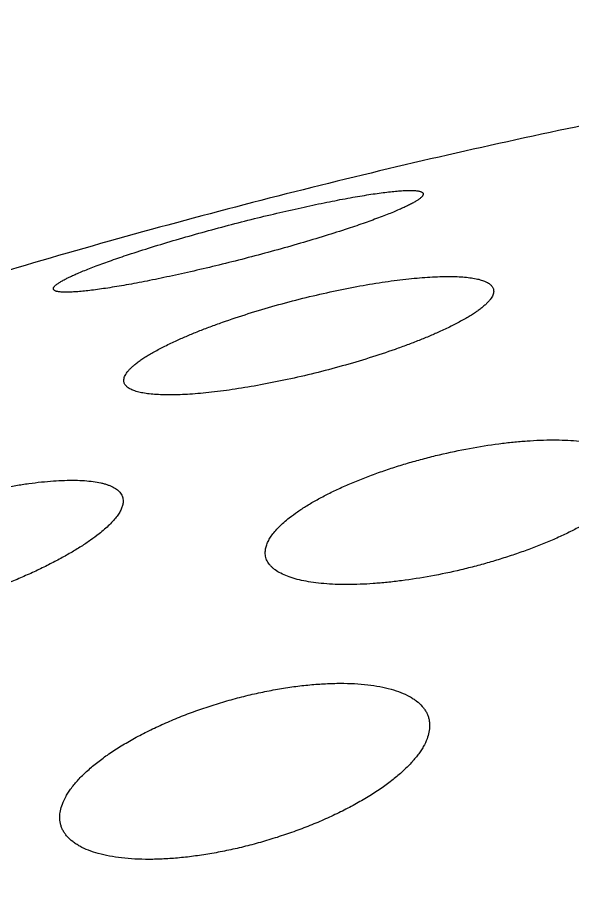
# Model space of a CAD drawing. Header units: millimetres. Extents: x 3 to 384, y 29 to 155.
# Drawn here: x 317.743 to 320.445, y 150.777 to 155.003 of the extents above; entities that cross this region are included whole.
import ezdxf

# ---------------------------------------------------------------- set-up
doc = ezdxf.new("R2010")
doc.units = ezdxf.units.MM

msp = doc.modelspace()

# ---------------------------------------------------------------- hatches: boundary and pattern name
at = {"linetype": 'Continuous'}
h = msp.add_hatch(dxfattribs=at)
h.set_pattern_fill('ANSI31', color=2, scale=25.4, angle=269, style=0, pattern_type=2)
h.set_pattern_definition([(314, (327.3098448189949, 89.65618529915673), (2.72128592394, 2.62791526994), [])])
edge = h.paths.add_edge_path()
edge.add_spline(control_points=[(286.3512302746149, 78.87529290365677), (286.3556702784349, 98.09171479839677), (295.6499220353349, 125.2939266702168), (309.2125119992549, 140.9210904526568), (314.1960029009349, 144.8978242009767)], knot_values=[0, 0, 0, 0, 0.6498342982, 1, 1, 1, 1], degree=3, periodic=0)
edge.add_line((314.1960029009349, 144.8978242009767), (314.1954164352549, 142.3595871006767))
edge.add_arc((344.2165874748349, 106.9301189401967), 46.43832388212, 130.2762844048, 131.7229171873)
edge.add_line((313.3105389111349, 141.5903856291768), (313.310181177535, 140.0421026983167))
edge.add_line((313.3101811775349, 140.0421026983167), (312.0167512447149, 139.7016534655768))
edge.add_line((312.0169112342349, 140.3940875112368), (312.0167512447149, 139.7016534655768))
edge.add_spline(control_points=[(312.0169112342349, 140.3940875112368), (308.4889074901549, 137.0127069613367), (300.9909120238949, 127.6552748761368), (293.1841643404949, 110.5522005479368), (290.2729416920349, 97.82591860659676), (289.604678073015, 93.52294207413675)], knot_values=[0, 0, 0, 0, 0.3587444354, 0.7903136537000001, 1, 1, 1, 1], degree=3, periodic=0)
edge.add_line((289.3692334511949, 79.66967444671673), (289.6046780730149, 93.52294207413672))
edge.add_line((288.4207181676349, 79.42001167705678), (289.3692334511949, 79.66967444671677))
edge.add_line((288.3609077665549, 81.19173414071673), (288.4207181676348, 79.42001167705675))
edge.add_line((288.3609077665549, 81.19173414071673), (287.3603820053548, 80.92838146955674))
edge.add_line((287.3603820053549, 80.92838146955677), (287.2997455581749, 79.12495567331678))
edge.add_line((286.3512302746149, 78.87529290365677), (287.2997455581749, 79.12495567331678))
edge = h.paths.add_edge_path()
edge.add_arc((340.9191449003149, 111.5684127852568), 42.71783938762, 124.5927343439, 126.102741237)
edge.add_line((316.6665461538949, 146.7340957151167), (316.6659847630949, 144.3043904856367))
edge.add_arc((340.9528330981149, 110.9616213191368), 41.25034857863999, 126.0695669992, 127.6638482441)
edge.add_line((315.7482982164549, 146.0827906473967), (315.7477282074349, 143.6157779487167))
edge = h.paths.add_edge_path()
edge.add_arc((338.7130581593349, 114.9237867704567), 38.70143922638, 120.3859161345, 121.9748942945)
edge.add_line((319.1370290412149, 148.3091201088768), (319.1364868553549, 145.9625255818567))
edge.add_arc((338.3975256992149, 114.6468764454368), 36.76489491558, 121.5940573355, 123.2897545789)
edge.add_line((318.2188032043149, 147.7534518907767), (318.2182545465349, 145.3788551312167))
edge = h.paths.add_edge_path()
edge.add_arc((337.0063034422948, 117.9959704762167), 35.18625483944, 115.9532860837, 117.6283033376)
edge.add_line((321.6074540724149, 149.6337322119967), (321.6069255263549, 147.3461696878167))
edge.add_arc((336.5084199524148, 117.8947804347567), 33.00664879988, 116.8380031372, 118.6389357178)
edge.add_line((320.6892495003949, 149.1700988568167), (320.6887165093349, 146.8633124645567))
edge = h.paths.add_edge_path()
edge.add_arc((335.7480931545549, 120.7497167619567), 32.15797176469999, 111.2786740981, 113.0451709999)
edge.add_line((324.0778229619949, 150.7153627868568), (324.0773028487349, 148.4643015688968))
edge.add_arc((335.1872892444149, 120.6830719650968), 29.92036958256, 111.7969548541, 113.7036531191)
edge.add_line((323.1596391011349, 150.3413705274767), (323.1591164351749, 148.0792683232167))
edge = h.paths.add_edge_path()
edge.add_arc((334.8829088168549, 123.1507716296368), 29.60513194786, 106.351620368, 108.2126702613)
edge.add_line((326.5481367335749, 151.5584362975567), (326.5476202423549, 149.3230517640168))
edge.add_arc((334.3361054502149, 122.9911583979367), 27.45959049346, 106.4772389859, 108.4859047786)
edge.add_line((325.6299732790749, 151.2727740748767), (325.6294559775949, 149.0338803179767))
edge = h.paths.add_edge_path()
edge.add_arc((334.3645722258949, 125.1027877306767), 27.5848922012, 101.1751064326, 103.1259498069)
edge.add_line((329.0183957783149, 152.1646552756167), (329.0178784742949, 149.9257615212567))
edge.add_arc((333.8221363638549, 124.9408547271368), 25.44261113398, 100.8843508391, 102.9978228718)
edge.add_line((328.1002526514349, 151.9669753788767), (328.0997361602149, 149.7315908453367))
edge = h.paths.add_edge_path()
edge.add_arc((334.1140277104749, 126.5810267503168), 26.0851043067, 95.7765175758, 97.80752802010001)
edge.add_line((331.4886000149349, 152.5336720102767), (331.4880773515149, 150.2715698060168))
edge.add_arc((333.5695476005549, 126.4960516853167), 23.86645722, 95.0033049876, 97.2201574549)
edge.add_line((330.5704772994949, 152.4243221502367), (330.5699571862349, 150.1732609297367))
edge = h.paths.add_edge_path()
edge.add_arc((334.0369718803349, 127.6248928363168), 25.03804997714, 90.17900187649998, 92.28054087999999)
edge.add_line((333.9587488312949, 152.6628206191367), (333.9582158427749, 150.3560342294167))
edge.add_arc((333.5112477400149, 127.4825188208367), 22.87788206228, 88.88053381959999, 91.1799885113)
edge.add_line((333.0406468270149, 152.6431118574367), (333.040118280955, 150.3555493307167))
edge = h.paths.add_edge_path()
edge.add_arc((334.0498466501149, 128.2115715410367), 24.45103124516, 84.4165008092, 86.57462038300001)
edge.add_line((336.4288409523149, 152.5465939376967), (336.4282922945349, 150.1719971755967))
edge.add_arc((333.5270828747149, 127.8745797740768), 22.48536944116, 82.58665657520001, 84.94012755920001)
edge.add_line((335.5107602129149, 152.6189200363767), (335.5102180270549, 150.2723255068167))
edge = h.paths.add_edge_path()
edge.add_arc((334.0600897944749, 128.3212917178367), 24.34086654042, 78.5336364849, 80.7306516629)
edge.add_line((338.8988743840949, 152.1763529763767), (338.8983043725349, 149.7093402751567))
edge.add_arc((333.4842588049149, 127.6511750316567), 22.71287175476, 76.2096998978, 78.58293867439998)
edge.add_line((337.9808157401549, 152.3443159221367), (337.9802543518949, 149.9146106926567))
edge = h.paths.add_edge_path()
edge.add_spline(control_points=[(340.4508109068349, 151.8084646900567), (345.4330702209349, 150.4548587485568), (358.9900881081149, 141.9659631254168), (368.2728993697349, 119.6534995944768), (368.2684593633749, 100.4370776971967)], knot_values=[0, 0, 0, 0, 0.3501657018, 1, 1, 1, 1], degree=3, periodic=0)
edge.add_line((367.3199440798149, 100.1874149249967), (368.2684593633749, 100.4370776971967))
edge.add_line((367.2601336787349, 101.9591373911967), (367.3199440798149, 100.1874149249968))
edge.add_line((367.2601336787349, 101.9591373911967), (366.2596079200749, 101.6957847200368))
edge.add_line((366.2596079200749, 101.6957847200368), (366.1989714728949, 99.89235892379678))
edge.add_line((365.2504561867948, 99.64269615159674), (366.1989714728949, 99.89235892379675))
edge.add_line((365.2504561867948, 99.64269615159674), (365.0213849812349, 113.3736965762567))
edge.add_spline(control_points=[(365.0213849812349, 113.3736965762567), (364.3550286253549, 117.3253820688568), (361.4493330956349, 128.5205680579168), (353.6495396960149, 141.5157778484968), (346.1549565571949, 146.9269490936967), (342.6280863135149, 148.4513860397367)], knot_values=[0, 0, 0, 0, 0.2096863463, 0.6412555646, 1, 1, 1, 1], degree=3, periodic=0)
edge.add_line((342.6280863135149, 148.4513860397367), (342.6279263265349, 147.7589519940768))
edge.add_line((342.6279263265349, 147.7589519940768), (341.3344963937149, 147.4185027613368))
edge.add_line((341.3348541273149, 148.9667856921967), (341.3344963937149, 147.4185027613367))
edge.add_arc((333.2466391734749, 126.8282749654967), 23.56974497878, 69.93042923109999, 72.2040214076)
edge.add_line((340.4508109068349, 151.8084646900567), (340.4502244411549, 149.2702275897567))

# ---------------------------------------------------------------- linework, layer by layer
at = {"color": 7, "linetype": 'Continuous'}
for points, knots in [([(323.8662947922149, 155.0032241349168), (323.4144541236349, 154.9559925631368), (322.5127821195149, 154.8430886233367), (321.1686581250149, 154.6191882786567), (319.8352490722549, 154.3417999713567), (318.5146585104949, 154.0121739503967), (317.2087973528549, 153.6317369566368), (315.9194186717749, 153.2020677753367), (314.6480972113749, 152.7248661287767), (313.3962298471949, 152.2019239742567), (312.1650356877949, 151.6350977977767), (310.9555612715949, 151.0262835823367), (309.7686865638149, 150.3773930843367), (308.6051392084149, 149.6903377655368), (307.4654875735749, 148.9669977263167), (305.9793434897349, 147.9572795273168), (304.1829945424349, 146.6135374827767), (302.1265452593549, 144.8837014987167), (300.1701268506349, 143.0499802817367), (298.6213544744749, 141.4440584465967), (297.4309470534149, 140.1183458960967), (296.2731133721349, 138.7674087579967), (294.8842713695349, 137.0316403067567), (293.3096346762949, 134.8803882389367), (291.8258087158349, 132.6673059290167), (290.4315797847149, 130.3978627843968), (289.1259333053349, 128.0769863695168), (287.9080497619349, 125.7092097842767), (286.7772579264949, 123.2987397004767), (285.7330030452349, 120.8495225872367), (284.7748153349949, 118.3652934332767), (283.9022825131349, 115.8496151397767), (283.1150252103349, 113.3059091756368), (282.4126750808749, 110.7374795677767), (281.7948554402149, 108.1475313618567), (281.2611641250749, 105.5391844805168), (280.8111584439349, 102.9154841932568), (280.4443420960349, 100.2794072479968), (280.1601538886949, 97.63387006257676), (279.9579582250149, 94.98171767575678), (279.8370372628949, 92.32577491551677), (279.8100611700349, 90.55385952107676), (279.8098463292149, 89.66818181821674)], [0, 0, 0, 0, 0.0159161506, 0.0318256926, 0.047726978, 0.06361849900000001, 0.0794988994, 0.0953669801, 0.1112216995, 0.1270621694, 0.1428876482, 0.1586975317, 0.1744913425, 0.1902687182, 0.2060293999, 0.2217732197, 0.2532065848, 0.2845726737, 0.3158722778, 0.3471067307, 0.3627031432, 0.3782893715, 0.4094354005, 0.4405571958, 0.4716627116, 0.5027579556, 0.5338473502000001, 0.5649340369, 0.5960201242000001, 0.6271068871, 0.6581949223, 0.6892842695999999, 0.7203745074, 0.7514648264, 0.7825540864, 0.8136408607, 0.8447234689, 0.8758000012999999, 0.9068683367, 0.9379261546, 0.9689709423, 1, 1, 1, 1]), ([(318.2837361605549, 153.8486574473567), (318.3209380140149, 153.8609631656967), (318.3982283521949, 153.8856325067567), (318.5176601046949, 153.9215534051967), (318.6423820244149, 153.9570475125167), (318.7692828272549, 153.9912768547767), (318.8954815105949, 154.0235223528967), (319.0184338427949, 154.0531975005567), (319.1359616925749, 154.0798416916167), (319.2462252668149, 154.1030993921167), (319.3329130766749, 154.1198539788767), (319.3974907402549, 154.1312952386967), (319.4419241997749, 154.1386486199767), (319.4835126129149, 154.1449862069967), (319.5221199144149, 154.1502906185368), (319.5576151113949, 154.1545468990767), (319.5898713105349, 154.1577418025167), (319.6187661092349, 154.1598655854168), (319.6441794467748, 154.1609085551368), (319.6631315678749, 154.1608798480568), (319.6764459227549, 154.1602268165967), (319.6850308128749, 154.1594809328968), (319.6926607061749, 154.1584578843967), (319.6993247543149, 154.1571572265967), (319.7050146006949, 154.1555783981567), (319.7097263845149, 154.1537177567167), (319.7134602302349, 154.1515629731167), (319.7162135876949, 154.1490778015568), (319.7179247653749, 154.1462076548967), (319.7182813229549, 154.1441019313967), (319.7182810841949, 154.1430761828768)], [0, 0, 0, 0, 0.0794703202, 0.1645335133, 0.2529305938, 0.342455472, 0.4310933851, 0.5170913946, 0.5989695166, 0.6754935383, 0.7456303776000001, 0.7780245115000001, 0.8085019161, 0.8369700991, 0.8633417665, 0.8875343476, 0.9094699284000001, 0.929075799, 0.9462860127, 0.9610448409000001, 0.967493003, 0.9733165475, 0.9785165385, 0.983098769, 0.9870766529999999, 0.9904764692, 0.9933470805, 0.9957772222, 0.9979196604, 1, 1, 1, 1]), ([(319.7182810841949, 154.1430761828768), (319.7182808733749, 154.1421746276567), (319.7180017476949, 154.1402487971167), (319.7168750671949, 154.1373406622167), (319.7150401965949, 154.1342695990168), (319.7124957185749, 154.1310268445167), (319.7092360197349, 154.1276047660168), (319.7052546433949, 154.1240011765767), (319.7005464130349, 154.1202153091167), (319.6929113660749, 154.1146490286567), (319.6814608657349, 154.1073068360768), (319.6653948196349, 154.0981690438367), (319.6463939229149, 154.0883467774767), (319.6244755313949, 154.0778662193167), (319.5996719335549, 154.0667592361967), (319.5720354483149, 154.0550618326167), (319.5416377138349, 154.0428143386968), (319.4959857680549, 154.0252109550568), (319.4328318532149, 154.0023004801767), (319.3804244650149, 153.9844883847367), (319.3527191737149, 153.9753239605968)], [0, 0, 0, 0, 0.0066371268, 0.0141472698, 0.0228280158, 0.0328790038, 0.0444331421, 0.0575807034, 0.0723846684, 0.0888899794, 0.1271203276, 0.1724412051, 0.2249195849, 0.2845527286, 0.3512777607, 0.4249752271, 0.5054702083, 0.5925327836, 0.7851682108, 1, 1, 1, 1]), ([(319.3527191737149, 153.9753239605968), (319.3155289559949, 153.9630220878167), (319.2382552954549, 153.9383953069968), (319.1188254022349, 153.9026212992968), (318.9940836146349, 153.8673468714967), (318.8671371933949, 153.8333887656767), (318.7408718325149, 153.8014433329968), (318.6178434781149, 153.7720749360568), (318.5002450417349, 153.7457237009767), (318.3899300172549, 153.7227268330767), (318.3032187352549, 153.7061535311967), (318.2386388898149, 153.6948255375967), (318.1942148613149, 153.6875385011168), (318.1526436922348, 153.6812493239568), (318.1140605588349, 153.6759744348367), (318.0785952601949, 153.6717280856967), (318.0463732469149, 153.6685230933767), (318.0175153442549, 153.6663690692367), (317.9921398857349, 153.6652758608568), (317.9732186307149, 153.6652441184767), (317.9599268538949, 153.6658372262567), (317.9513584128149, 153.6665354798768), (317.9437439423949, 153.6675063516967), (317.9370941792149, 153.6687503649567), (317.9314174011349, 153.6702680835368), (317.9267172936949, 153.6720629008768), (317.922993105055, 153.6741466838567), (317.9202449139549, 153.6765553734767), (317.9185320573349, 153.6793482965167), (317.9181743643749, 153.6814063823167), (317.9181745980549, 153.6824063752367)], [0, 0, 0, 0, 0.0794892289, 0.1645647072, 0.2529798785, 0.3425357475, 0.4312176321, 0.5172670396, 0.5991957365, 0.6757615281, 0.7459256987, 0.7783271992, 0.8088077504000001, 0.8372750781, 0.8636422567, 0.8878271834, 0.9097524512, 0.9293458045999999, 0.946541555, 0.9612838172, 0.9677226086, 0.9735357845999999, 0.9787240286, 0.9832925544, 0.9872539036, 0.9906330597, 0.9934770538, 0.9958724426000001, 0.9979707826, 1, 1, 1, 1]), ([(317.9181745980549, 153.6824063752367), (317.9181748012549, 153.6832868179768), (317.9184549607149, 153.6851710610968), (317.9195821669949, 153.6880138316367), (317.921416016515, 153.6910180445768), (317.9239583228349, 153.6941932071367), (317.9272150244749, 153.6975473558767), (317.9311928016349, 153.7010828631567), (317.9358969679949, 153.7048006916367), (317.9435293504949, 153.7102743687767), (317.9549743593549, 153.7175023400968), (317.9710296282349, 153.7265102291167), (317.9900204182949, 153.7362083631367), (318.0119302068349, 153.7465725537367), (318.0367275080149, 153.7575728314567), (318.0643607623749, 153.7691750155167), (318.0947589464349, 153.7813403937767), (318.1404243999349, 153.7988532695967), (318.2036030188149, 153.8216931426367), (318.256021966555, 153.8394900768167), (318.2837361605549, 153.8486574473567)], [0, 0, 0, 0, 0.0064948002, 0.0138694937, 0.0224258012, 0.0323640963, 0.0438167, 0.05687300610000001, 0.0715952015, 0.0880276214, 0.1261375081, 0.1713703359, 0.2237932529, 0.2834046513, 0.3501431935, 0.423890944, 0.5044741432000001, 0.5916633771, 0.784665288, 1, 1, 1, 1]), ([(318.5197492597749, 153.4310784349167), (318.5364795209549, 153.4386910587567), (318.5711215954349, 153.4538764233567), (318.6249621202149, 153.4759643268567), (318.6818675690149, 153.4978969195167), (318.7624556374549, 153.5271558983367), (318.8678867753349, 153.5621916829767), (318.9983323691549, 153.6009496775968), (319.1312306936549, 153.6361366328767), (319.2635257554549, 153.6670514402367), (319.3924211694949, 153.6931490715567), (319.5153958841749, 153.7140203429968), (319.6132447156549, 153.7271172687967), (319.6868629834549, 153.7346122093567), (319.7379627669549, 153.7386342129968), (319.7860372961549, 153.7411804436168), (319.8308733812349, 153.7422424277767), (319.8722673395949, 153.7418170615967), (319.9100246707349, 153.7399056709567), (319.9439639983349, 153.7365151798967), (319.9739108472549, 153.7316551362767), (319.9961884100149, 153.7262095845567), (320.0117804489349, 153.7209938063167), (320.0219277692549, 153.7168647670767), (320.0309557623749, 153.7123733739767), (320.0388484110549, 153.7075186364168), (320.0455894948549, 153.7022982480768), (320.0511602203149, 153.6967075505967), (320.0555360789749, 153.6907422996367), (320.0586856688149, 153.6844035086567), (320.0605764651349, 153.6777093361167), (320.0609774549349, 153.6731032112167), (320.0609769215349, 153.6707904370767)], [0, 0, 0, 0, 0.034197973, 0.0703638178, 0.1082652866, 0.1476554186, 0.2298682167, 0.3149253904, 0.4008009641, 0.4856113422, 0.5676590013, 0.6454417203, 0.7176411548, 0.7512828183, 0.7831086459000001, 0.812998289, 0.8408411031999999, 0.8665371809, 0.8899994368999999, 0.911157375, 0.9299637051999999, 0.9464061686, 0.9537548772, 0.9605365031, 0.9667724589, 0.9724946735, 0.9777490245999999, 0.9825993751000001, 0.9871313795000001, 0.9914541445999999, 0.9956970193000001, 1, 1, 1, 1]), ([(320.0609769215349, 153.6707904370767), (320.0609762027149, 153.6676720206567), (320.0602015052549, 153.6611153129168), (320.0569830788749, 153.6511964020967), (320.0517025357149, 153.6408489119967), (320.0443685295549, 153.6300776736967), (320.0349821652949, 153.6188848284168), (320.0235448856549, 153.6072841023167), (320.010063662935, 153.5952949060767), (319.9945526347749, 153.5829416821167), (319.9770338128149, 153.5702521748568), (319.9575371817549, 153.5572569049368), (319.9361010219349, 153.5439879728768), (319.9040214467749, 153.5254161431167), (319.8593784905949, 153.5018949480967), (319.8219305390749, 153.4841007850567), (319.8021039315349, 153.4750792536967)], [0, 0, 0, 0, 0.0279818691, 0.0587157618, 0.0931254637, 0.1318714162, 0.1754058598, 0.2240276289, 0.2779234713, 0.3371962578, 0.4018836465, 0.471970375, 0.5473965104999999, 0.6280632818, 0.8045423323, 1, 1, 1, 1]), ([(319.8021039315349, 153.4750792536967), (319.7853756794949, 153.4674675442567), (319.7507370441749, 153.4522896116967), (319.6968983050149, 153.4302272301167), (319.6399931914949, 153.4083351047368), (319.5594016610349, 153.3791491178968), (319.4539551917149, 153.3442338816567), (319.3234784651149, 153.3056530088568), (319.1905374584549, 153.2706617554967), (319.0581950078749, 153.2399454262767), (318.9292566525949, 153.2140339363168), (318.8062522783349, 153.1933225908967), (318.7083923140349, 153.1803291065967), (318.6347757150149, 153.1728919154768), (318.5836844328949, 153.1688992793167), (318.5356235003148, 153.1663685909568), (318.4908054289149, 153.1653077980567), (318.4494330046749, 153.1657197250967), (318.4116996714549, 153.1676030411168), (318.3777857006749, 153.1709510582967), (318.3478644117749, 153.1757547647167), (318.3256056069149, 153.1811408372567), (318.3100261867149, 153.1863026760568), (318.2998889400349, 153.1903893887367), (318.2908701213949, 153.1948357857367), (318.2829855702349, 153.1996430379967), (318.2762513012549, 153.2048136880567), (318.2706858742349, 153.2103527625767), (318.2663136655549, 153.2162650443768), (318.2631662220149, 153.2225501600768), (318.2612765432949, 153.2291903322167), (318.260875898935, 153.2337605389768), (318.2608764272549, 153.2360549768567)], [0, 0, 0, 0, 0.0342083845, 0.0703820914, 0.1082899832, 0.1476861889, 0.2299137918, 0.3149935058, 0.4009006359, 0.4857490986, 0.5678365456000001, 0.6456553656, 0.7178827049, 0.7515342552, 0.7833669913, 0.8132604643000001, 0.8411039887, 0.8667976525, 0.8902543254, 0.9114033263, 0.9301969351, 0.9466220675, 0.9539599247, 0.9607289509, 0.9669502598999999, 0.9726554403000001, 0.9778900184999999, 0.9827175651000001, 0.9872236264, 0.9915175406, 0.9957293245000001, 1, 1, 1, 1]), ([(318.2608764272549, 153.2360549768567), (318.2608771409949, 153.2391506475768), (318.2616524328149, 153.2456628214968), (318.2648707982349, 153.2555137720767), (318.2701500917149, 153.2657939369367), (318.2774818855349, 153.2764996356167), (318.2868654862749, 153.2876296336767), (318.2982998372948, 153.2991709237767), (318.3117782939549, 153.3111047251567), (318.3272870107149, 153.3234071516567), (318.3448042096149, 153.3360509846368), (318.3643000837549, 153.3490061758968), (318.3857365001149, 153.3622410160767), (318.4178211120949, 153.3807765085967), (318.4624718254349, 153.4042692225967), (318.4999209580549, 153.4220561339367), (318.5197492597749, 153.4310784349167)], [0, 0, 0, 0, 0.0278195508, 0.058403878, 0.0926834591, 0.1313219242, 0.1747728086, 0.2233353379, 0.2771962922, 0.3364584851, 0.4011593743, 0.4712834061, 0.5467702567, 0.6275205415, 0.8042317492000001, 1, 1, 1, 1]), ([(319.0664885472949, 152.5671587098768), (319.0794845207949, 152.5774271958167), (319.1073559153949, 152.5978821460167), (319.1525380856349, 152.6272334284367), (319.2025289559349, 152.6563386483567), (319.2569394490949, 152.6849798864768), (319.3153491239949, 152.7129479687167), (319.3773080805949, 152.7400419226567), (319.4423458346949, 152.7660722592167), (319.5099776907949, 152.7908623188567), (319.5797111759149, 152.8142495060167), (319.6510512440549, 152.8360856548767), (319.7235056000349, 152.8562381266368), (319.8206562185349, 152.8806297517167), (319.9414352479949, 152.9061895862967), (320.0615117159949, 152.9252613972768), (320.1550580871949, 152.9361242863968), (320.2222706985149, 152.9419356184367), (320.2870192507548, 152.9454868991168), (320.3489161195949, 152.9467593908568), (320.4075872468549, 152.9457460349968), (320.4626737203749, 152.9424506186767), (320.5138327519149, 152.9368881177367), (320.5607402628749, 152.9290841582367), (320.6030923574949, 152.9190750520168), (320.6406143246149, 152.9069020512167), (320.6730483135949, 152.8926143378567), (320.6963034207549, 152.8785784121567), (320.7118697701149, 152.8662522163367), (320.7217709872949, 152.8567872822567), (320.7302110720149, 152.8468453768167), (320.7371627243549, 152.8364374931367), (320.7425987967949, 152.8255794554167), (320.7464943211349, 152.8142914337967), (320.7488294447349, 152.8026021836167), (320.749331907535, 152.7946531672567), (320.7493309829749, 152.7906557431967)], [0, 0, 0, 0, 0.0272962094, 0.05692998990000001, 0.088755844, 0.1225936375, 0.1582366701, 0.1954584677, 0.2340186162, 0.2736677842, 0.3141520006, 0.355216235, 0.3966073165, 0.4380762437, 0.5202761154, 0.599970634, 0.6383420752000001, 0.6754589594, 0.7111335024, 0.7451898106999999, 0.7774653039, 0.8078128847, 0.8361042045999999, 0.8622345381000001, 0.8861302042, 0.9077599812999999, 0.9271527765, 0.9444247549, 0.9523426822, 0.9598354881000001, 0.9669614618000001, 0.9737922229000001, 0.9804124768000001, 0.9869180798, 0.9934121991, 1, 1, 1, 1]), ([(316.5747210771949, 152.2769363591568), (316.5880023714349, 152.2874302878768), (316.6164815651749, 152.3085157702167), (316.6625413943149, 152.3392232932567), (316.7135147137549, 152.3702099927767), (316.7689556874549, 152.4012203727168), (316.8283840369749, 152.4320066001968), (316.8912922703149, 152.4623301133367), (316.9571585089149, 152.4919667952367), (317.0489467835549, 152.5305900631768), (317.1673338543749, 152.5756315047167), (317.3119013503549, 152.6237186399367), (317.4563475003749, 152.6651933321967), (317.5753443388349, 152.6939415271767), (317.6678555355749, 152.7128781949168), (317.7341758423548, 152.7247577215767), (317.7980422373549, 152.7344575421567), (317.8591023920949, 152.7419272782967), (317.9170130585949, 152.7471249869768), (317.9714402497149, 152.7500166067967), (318.0220583907949, 152.7505762627767), (318.0685540915549, 152.7487874296767), (318.110620631755, 152.7446408999967), (318.1426681190949, 152.7390668750767), (318.1657528913149, 152.7332771000168), (318.1812387912549, 152.7284750039568), (318.1953977672549, 152.7230831198967), (318.2081972133349, 152.7171043180367), (318.2196114907349, 152.7105343413367), (318.2325176853949, 152.7013017105767), (318.2431937092549, 152.6905552626768), (318.2507397876349, 152.6784093916168), (318.2547151213149, 152.6689358139167), (318.2570956093149, 152.6589274341367), (318.2575985445549, 152.6520517811367), (318.2575977419149, 152.6485775640567)], [0, 0, 0, 0, 0.0278780932, 0.05832625230000001, 0.0911450958, 0.1260997474, 0.1629300383, 0.2013594553, 0.2411028729, 0.2818730179, 0.3653582116, 0.449644436, 0.5327287304, 0.6128010832999999, 0.6511952835, 0.6882394934999999, 0.7237556014000001, 0.7575749328, 0.7895385570000001, 0.8194983625, 0.8473192145999999, 0.8728827759000001, 0.8960939990000001, 0.9168920166, 0.9263838325, 0.9352755744, 0.9435798041, 0.9513174959, 0.9585203831999999, 0.9652337755, 0.9774329862000001, 0.9831281516, 0.9886990413, 0.9942780264, 1, 1, 1, 1]), ([(318.2575977419149, 152.6485775640567), (318.2575964439749, 152.6429663027367), (318.2561850675749, 152.6311175253167), (318.2504001108949, 152.6131249806567), (318.2409306987949, 152.5942263544968), (318.2278093127949, 152.5744717102367), (318.2110711674549, 152.5539120332967), (318.1907665166749, 152.5326226549967), (318.1669696224349, 152.5106918149368), (318.1495814021949, 152.4963203120568), (318.1403516238549, 152.4890276037567)], [0, 0, 0, 0, 0.0827119596, 0.1743429976, 0.2773359514, 0.3933118304, 0.5232477045, 0.6676368573, 0.8266065937, 1, 1, 1, 1]), ([(320.6320825027149, 152.6208725216767), (320.6190874385349, 152.6106047545567), (320.5912173596549, 152.5901545287567), (320.5460346433149, 152.5608185244367), (320.4960425715949, 152.5317379907767), (320.4416297771949, 152.5031299758568), (320.3832162948349, 152.4752025640967), (320.3212517146749, 152.4481555264967), (320.2562063761349, 152.4221770364168), (320.1885650178949, 152.3974423868768), (320.1188203669349, 152.3741127637367), (320.0474678959749, 152.3523349307367), (319.9750004996349, 152.3322401271367), (319.8778318445949, 152.3079222890567), (319.7570340267549, 152.2824461830368), (319.6369460881149, 152.2634402418768), (319.5433954928949, 152.2526143707167), (319.4761835648349, 152.2468219997767), (319.4114389800749, 152.2432805742968), (319.3495491571949, 152.2420084229167), (319.2908877301949, 152.2430124239568), (319.235813027035, 152.2462888410768), (319.1846671552349, 152.2518230057767), (319.1377734771149, 152.2595898533367), (319.0954351645349, 152.2695538669367), (319.0579262047549, 152.2816747977367), (319.0255037854749, 152.2959047006967), (319.0022546142949, 152.3098885487767), (318.9866915999549, 152.3221727101367), (318.9767933647349, 152.3316058383367), (318.9683556193548, 152.3415159455167), (318.9614057018349, 152.3518923281167), (318.9559708282749, 152.3627194337167), (318.9520760938749, 152.3739773334767), (318.9497414528749, 152.3856374371567), (318.9492391881949, 152.3935673958968), (318.9492401076749, 152.3975553990967)], [0, 0, 0, 0, 0.0273019486, 0.0569393646, 0.08876755380000001, 0.1226071528, 0.1582521632, 0.1954767051, 0.2340408173, 0.2736954587, 0.3141867813, 0.3552597156, 0.396660907, 0.4381410565, 0.5203651632, 0.6000833785999999, 0.6384653943999999, 0.6755915434, 0.7112737362999999, 0.7453358201000001, 0.7776150474, 0.8079641829, 0.8362547211, 0.8623817382, 0.8862712970000001, 0.9078918305, 0.9272718098999999, 0.9445269323000001, 0.9524347925, 0.9599164423000001, 0.9670302273, 0.9738479012000001, 0.9804543931999999, 0.9869458724, 0.9934258858, 1, 1, 1, 1]), ([(318.9492401076749, 152.3975553990967), (318.9492415834149, 152.4039558282568), (318.9506084005949, 152.4172633810168), (318.9563809392149, 152.4373427668167), (318.9658665488949, 152.4580260325367), (318.9790133171149, 152.4792405265567), (318.9957685287149, 152.5009229444568), (319.0160704007349, 152.5229953463367), (319.0398397842349, 152.5453708768968), (319.0572546439949, 152.5598627402167), (319.0664885472949, 152.5671587098768)], [0, 0, 0, 0, 0.0903888075, 0.1875909085, 0.293832044, 0.4107173751, 0.5393119699, 0.6802450026000001, 0.8338025273, 1, 1, 1, 1]), ([(318.1403516238549, 152.4890276037567), (318.1270721482549, 152.4785351126768), (318.0985955376949, 152.4574590054768), (318.0525344461749, 152.4267812588567), (318.0015579974549, 152.3958422427567), (317.9461108566349, 152.3648954669567), (317.8866722607549, 152.3341864249967), (317.8237489906149, 152.3039511565368), (317.757862688555, 152.2744111495767), (317.6660378480749, 152.2359242720167), (317.5475968632149, 152.1910606304767), (317.402966921335, 152.1431806068567), (317.2584683406349, 152.1018885228168), (317.1394434656549, 152.0732598653167), (317.0469228759949, 152.0543911628968), (316.9806049618949, 152.0425473003768), (316.9167486760949, 152.0328671546367), (316.8557057882749, 152.0254002912367), (316.7978185812149, 152.0201881909168), (316.7434197466549, 152.0172648185567), (316.6928333454149, 152.0166563767967), (316.6463711523349, 152.0183801350967), (316.6043382061749, 152.0224465226967), (316.5723157352949, 152.0279406011168), (316.5492483315949, 152.0336604372767), (316.5337757666549, 152.0384087945567), (316.5196289902749, 152.0437448113167), (316.5068404788949, 152.0496659627967), (316.4954356680749, 152.0561769124367), (316.4825433875349, 152.0653296093968), (316.4718733174349, 152.0759938857568), (316.4643293243948, 152.0880624798568), (316.4603559592149, 152.0974785011567), (316.4579766624749, 152.1074311558768), (316.4574742428549, 152.1142703446367), (316.4574750404149, 152.1177264413568)], [0, 0, 0, 0, 0.0278885914, 0.0583431989, 0.0911660929, 0.12612401, 0.1629582363, 0.2013934437, 0.2411453428, 0.2819271094, 0.3654448767, 0.4497729927, 0.532902212, 0.6130156795, 0.6514271627, 0.6884858079999999, 0.7240131661, 0.7578403573, 0.7898083683, 0.819769065, 0.8475872673999999, 0.8731445081999999, 0.8963454306, 0.9171285761, 0.9266109201, 0.9354916458, 0.9437831251000001, 0.9515061284999999, 0.9586921843, 0.9653864323000001, 0.9775402631, 0.9832096494, 0.9887534559000001, 0.9943049451, 1, 1, 1, 1]), ([(317.9617775105949, 151.1739903125767), (317.9667639827149, 151.1872478882967), (317.9763102831549, 151.2070154078167), (317.9919872012549, 151.2325108229168), (318.0111177090949, 151.2596527117367), (318.0399260792149, 151.2938447642567), (318.0807282785349, 151.3341409803367), (318.1281810817749, 151.3743269883568), (318.1818024858349, 151.4140414504568), (318.2410629464349, 151.4529352156968), (318.3053875879149, 151.4906719220368), (318.3741699497149, 151.5269345546167), (318.446781084655, 151.5614276276168), (318.5225781644549, 151.5938787565167), (318.6009111396149, 151.6240390644967), (318.6811278854549, 151.6516829817767), (318.7625778800349, 151.6766076817368), (318.8446147162149, 151.6986322935168), (318.9265976688349, 151.7175971679567), (319.007892637055, 151.7333632578367), (319.0878727336349, 151.7458117622767), (319.1659188970749, 151.7548441064168), (319.2414207729949, 151.7603822868568), (319.3137782406749, 151.7623695701567), (319.3824036939749, 151.7607715164568), (319.4467260850149, 151.7555768964168), (319.5061947214749, 151.7467988469168), (319.5602907702549, 151.7344727730168), (319.6085197568549, 151.7186579430767), (319.6443302059349, 151.7022279454567), (319.6693732927549, 151.6872718895168), (319.6909064246949, 151.6719962380768), (319.7095686682949, 151.6547805905167), (319.7245028167349, 151.6356966815167), (319.7335451456149, 151.6209519281767), (319.7406100768749, 151.6055287763967), (319.7456678467949, 151.5894662507367), (319.7486961440149, 151.5728136322767), (319.7493462544749, 151.5614906069167), (319.7493449336749, 151.5557847432967)], [0, 0, 0, 0, 0.0206542282, 0.0318423037, 0.04363095, 0.0690432206, 0.0969136452, 0.1271619186, 0.1596409158, 0.194155196, 0.2304749937, 0.2683469366, 0.3075022976, 0.3476633191, 0.3885480006, 0.4298736642, 0.4713595684, 0.5127288178, 0.5537098015999999, 0.5940373841, 0.6334540664, 0.6717113337, 0.7085715305, 0.7438104723000001, 0.7772211781, 0.8086192902, 0.8378509265999999, 0.8648040593, 0.8894250447, 0.9117424987, 0.9220840529000001, 0.9319163733, 0.9502175328, 0.9588325933, 0.9671887606999999, 0.9753798292, 0.9835080803, 0.9916797877, 1, 1, 1, 1]), ([(319.7493449336749, 151.5557847432967), (319.7493425054349, 151.5452976649568), (319.7470125126349, 151.5234497863768), (319.7407963223749, 151.5024297598367), (319.7368093224749, 151.4918294889367)], [0, 0, 0, 0, 0.4807861132, 1, 1, 1, 1]), ([(319.7368093224749, 151.4918294889367), (319.7318235539349, 151.4785737877367), (319.7222779443749, 151.4588104998568), (319.7066000737749, 151.4333242160567), (319.6874696802349, 151.4061981031767), (319.6586603245948, 151.3720324615767), (319.6178549147149, 151.3317767635767), (319.5703970314749, 151.2916398334368), (319.5167682588749, 151.2519810811567), (319.4574979151349, 151.2131476510767), (319.3931609394149, 151.1754738986367), (319.324364170735, 151.1392748676568), (319.2517372344549, 151.1048441440367), (319.1759238580149, 151.0724523038167), (319.0975751424749, 151.0423465245568), (319.0173443097949, 151.0147507809168), (318.9358828979149, 150.9898664644168), (318.8538381648749, 150.9678731581367), (318.7718514606749, 150.9489294444368), (318.6905572265149, 150.9331735297967), (318.6105823242349, 150.9207236486768), (318.5325454317949, 150.9116781295567), (318.4570561999949, 150.9061150875967), (318.3847138351549, 150.9040917718568), (318.3161049045549, 150.9056435645367), (318.2517993664149, 150.9107830462567), (318.1923468564149, 150.9194988301967), (318.1382652703949, 150.9317575966367), (318.0900483411749, 150.9475024978367), (318.0542441379549, 150.9638734328367), (318.0292045258549, 150.9787841726367), (318.0076758389149, 150.9940168574367), (317.9890154723749, 151.0111919462767), (317.9740822840549, 151.0302395662968), (317.965040574935, 151.0449597044968), (317.9579760348349, 151.0603609182967), (317.9529185493949, 151.0764043355367), (317.9498904807749, 151.0930407894368), (317.949240583675, 151.1043540256367), (317.9492419019349, 151.1100554696567)], [0, 0, 0, 0, 0.0206575141, 0.0318455997, 0.04363339519999999, 0.0690420853, 0.0969076449, 0.1271510531, 0.1596262569, 0.1941386299, 0.2304589363, 0.268334045, 0.3074952019, 0.3476643933, 0.3885591853, 0.4298963464, 0.4713945218, 0.5127761969, 0.5537691782999999, 0.5941077897, 0.6335340782, 0.6717992373999999, 0.7086653955, 0.7439081972, 0.7773205243000001, 0.8087178996, 0.8379463124, 0.8648935916, 0.8895059598999999, 0.9118119873, 0.9221468235, 0.9319718398000001, 0.9502570984, 0.9588639809999999, 0.9672121662000001, 0.9753957744, 0.9835174306000001, 0.9916837328, 1, 1, 1, 1]), ([(317.9492419019349, 151.1100554696567), (317.9492443276349, 151.1205374476767), (317.9515754634349, 151.1423785139767), (317.9577910745749, 151.1633915478968), (317.9617775105949, 151.1739903125767)], [0, 0, 0, 0, 0.4807001508, 1, 1, 1, 1])]:
    msp.add_open_spline(points, degree=3, knots=knots, dxfattribs=at)

doc.saveas('drawing.dxf')
